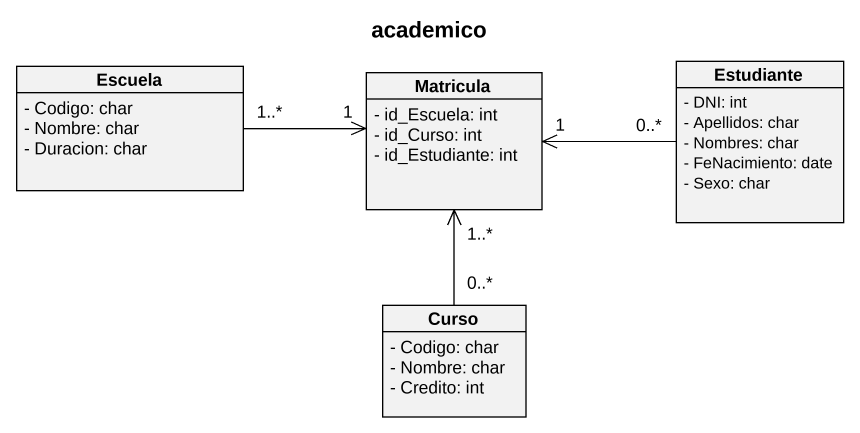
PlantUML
@startuml
title academico
hide circle
hide empty members
skinparam classAttributeIconSize 0
class Escuela {
  - Codigo: char
  - Nombre: char
  - Duracion: char
}
class Matricula {
  - id_Escuela: int
  - id_Curso: int
  - id_Estudiante: int
}
class Estudiante {
  - DNI: int
  - Apellidos: char
  - Nombres: char
  - FeNacimiento: date
  - Sexo: char
}
class Curso {
  - Codigo: char
  - Nombre: char
  - Credito: int
}
Escuela "1..*" -right-> "1" Matricula
Estudiante "0..*" -left-> "1" Matricula
Curso "0..*" -up-> "1..*" Matricula
@enduml
